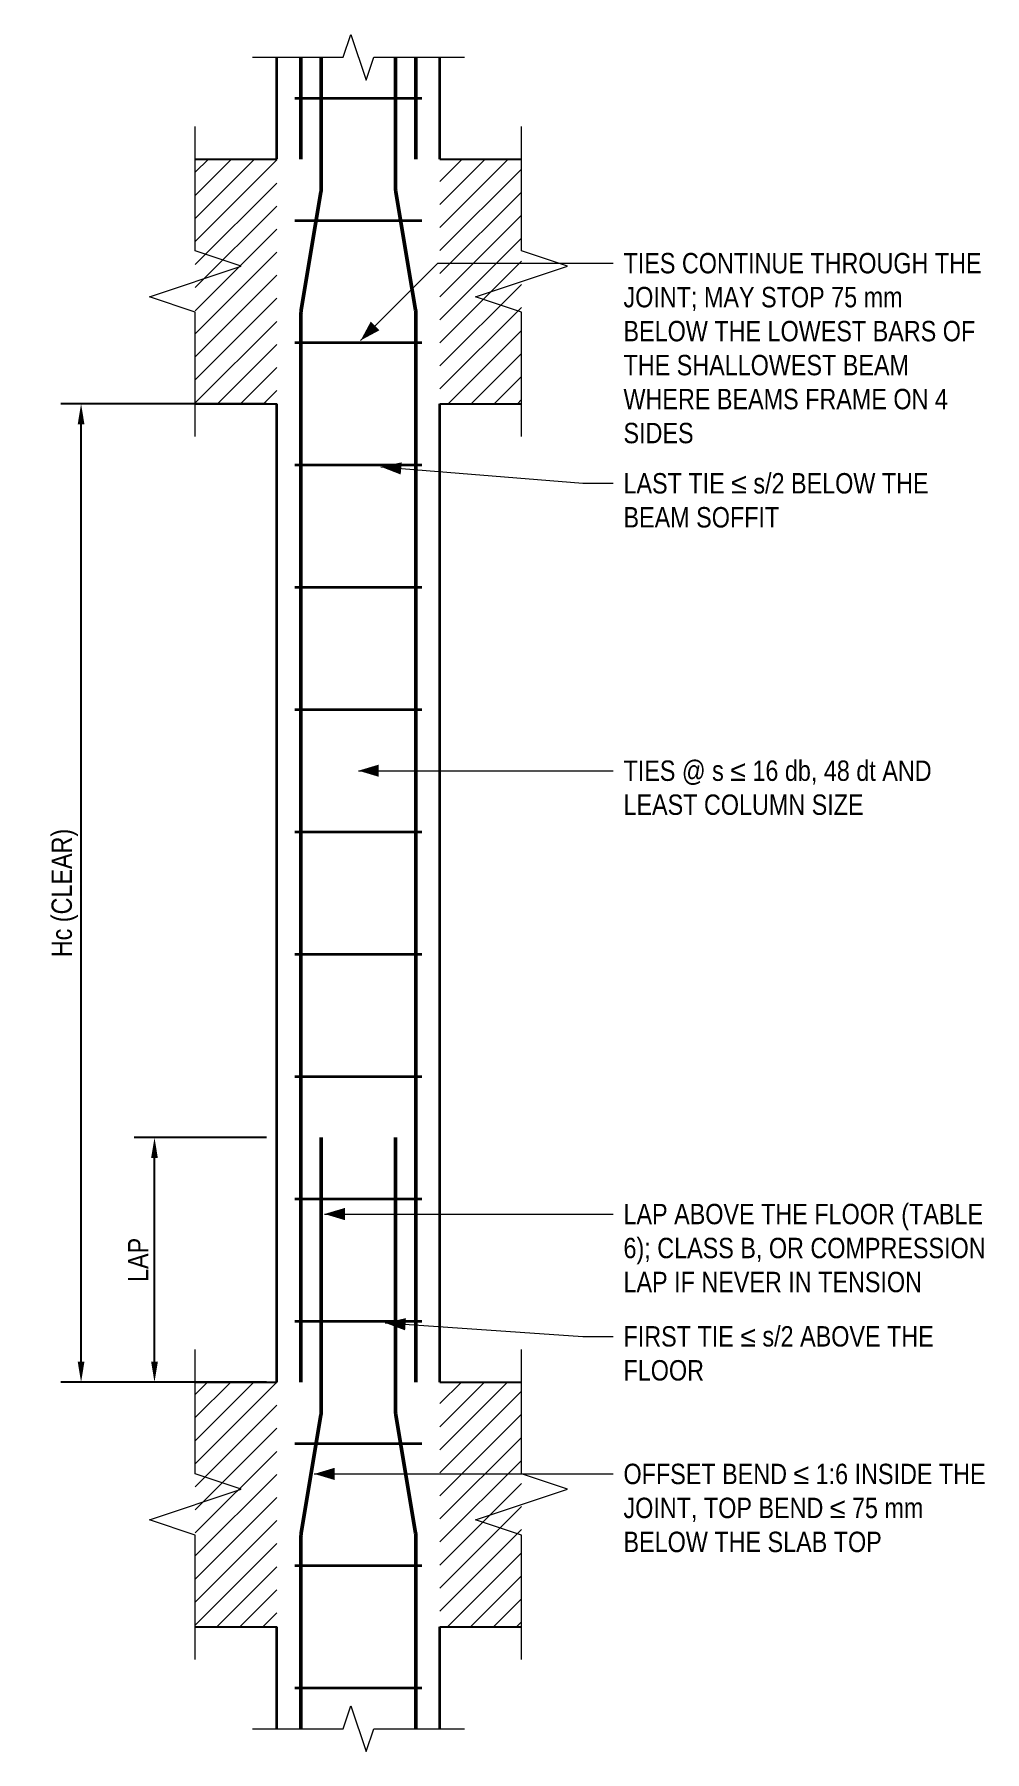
# Model space of a CAD drawing. Header units: millimetres. Extents: x -595 to 1736, y -906 to 3306.
import ezdxf

# ---------------------------------------------------------------- set-up
doc = ezdxf.new("R2010")
doc.units = ezdxf.units.MM
doc.header["$LTSCALE"] = 3.75
for name, color, linetype, lineweight in [('S-ANNO', 3, 'Continuous', 18), ('S-BREAK', 8, 'Continuous', 18), ('S-CONC', 4, 'Continuous', 35), ('S-CONC-VIS', 5, 'Continuous', 25), ('S-DIMS', 2, 'Continuous', 18), ('S-HATCH', 9, 'Continuous', 13), ('S-REBR', 1, 'Continuous', 50), ('S-REBR-SEC', 30, 'Continuous', 35), ('S-TEXT', 7, 'Continuous', 18)]:
    doc.layers.add(name, color=color, linetype=linetype, lineweight=lineweight)
doc.styles.add('AN', font='ARIALN_0.TTF')
doc.dimstyles.new('EIT-25', dxfattribs={"dimscale": 25, "dimtxt": 2, "dimasz": 2, "dimexe": 2, "dimexo": 1, "dimgap": 0.6, "dimtad": 1, "dimdec": 0, "dimtxsty": 'AN', "dimcen": 2.5, "dimclrd": 2, "dimclre": 8, "dimclrt": 7, "dimazin": 3, "dimtfac": 1, "dimtmove": 1, "dimatfit": 3, "dimlwd": -1, "dimlwe": -1, "dimarcsym": 0})

msp = doc.modelspace()

# ---------------------------------------------------------------- hatches: boundary and pattern name
at = {"layer": 'S-HATCH'}
h = msp.add_hatch(dxfattribs=at)
h.set_pattern_fill('ANSI31', color=256, scale=12.5984)
h.paths.add_polyline_path([(-200, 2400), (0, 2400), (0, 3000), (-200, 3000)])
h = msp.add_hatch(dxfattribs=at)
h.set_pattern_fill('ANSI31', color=256, scale=12.5984)
h.paths.add_polyline_path([(400, 2400), (600, 2400), (600, 3000), (400, 3000)])
h = msp.add_hatch(dxfattribs=at)
h.set_pattern_fill('ANSI31', color=256, scale=12.598)
h.paths.add_polyline_path([(-200, -600), (0, -600), (0, 0), (-200, 0)])
h = msp.add_hatch(dxfattribs=at)
h.set_pattern_fill('ANSI31', color=256, scale=12.598)
h.paths.add_polyline_path([(400, -600), (600, -600), (600, 0), (400, 0)])

# ---------------------------------------------------------------- linework, layer by layer
at = {"layer": 'S-ANNO', "flags": 128}
for points in [[(205.5, 2555.5), (395, 2745), (750, 2745), (825, 2745)], [(255.1, 2245.5), (750, 2205), (825, 2205)], [(200, 1500), (750, 1500), (825, 1500)], [(116.8, 412.5), (750, 412.5), (825, 412.5)], [(265.6, 145.5), (750, 112.5), (825, 112.5)], [(91.8, -225), (750, -225), (825, -225)]]:
    msp.add_lwpolyline(points, dxfattribs=at)
at = {"layer": 'S-ANNO'}
for points in [[(205.5, 2555.5), (251.4, 2580.2), (230.2, 2601.4)], [(255.1, 2245.5), (303.7, 2226.5), (306.1, 2256.4)], [(200, 1500), (250, 1485), (250, 1515)], [(116.8, 412.5), (166.8, 397.5), (166.8, 427.5)], [(265.6, 145.5), (314.5, 127.2), (316.5, 157.1)], [(91.8, -225), (141.8, -240), (141.8, -210)]]:
    msp.add_solid(points, dxfattribs=at)
at = {"layer": 'S-BREAK', "flags": 128}
for points in [[(-60, 3250), (162.5, 3250), (181.2, 3306.2), (218.8, 3193.8), (237.5, 3250), (460, 3250)], [(-200, 2320), (-200, 2625), (-312.5, 2662.5), (-87.5, 2737.5), (-200, 2775), (-200, 3080)], [(600, 2320), (600, 2625), (487.5, 2662.5), (712.5, 2737.5), (600, 2775), (600, 3080)], [(-200, -680), (-200, -375), (-312.5, -337.5), (-87.5, -262.5), (-200, -225), (-200, 80)], [(600, -680), (600, -375), (487.5, -337.5), (712.5, -262.5), (600, -225), (600, 80)], [(-60, -850), (162.5, -850), (181.2, -793.8), (218.8, -906.2), (237.5, -850), (460, -850)]]:
    msp.add_lwpolyline(points, dxfattribs=at)
at = {"layer": 'S-CONC'}
for p, q in [((0, 3000), (0, 3250)), ((400, 3000), (400, 3250)), ((0, 0), (0, 2400)), ((400, 0), (400, 2400)), ((0, -850), (0, -600)), ((400, -850), (400, -600))]:
    msp.add_line(p, q, dxfattribs=at)
at = {"layer": 'S-CONC-VIS'}
for p, q in [((-200, 3000), (0, 3000)), ((400, 3000), (600, 3000)), ((-200, 2400), (0, 2400)), ((400, 2400), (600, 2400)), ((-200, 0), (0, 0)), ((400, 0), (600, 0)), ((-200, -600), (0, -600)), ((400, -600), (600, -600))]:
    msp.add_line(p, q, dxfattribs=at)
at = {"layer": 'S-REBR', "flags": 128}
for points in [[(59, 0), (59, 2619.2, -0.041311), (60, 2630.7), (108, 2919.3, 0.041311), (109, 2930.8), (109, 3250)], [(341, 0), (341, 2619.2, 0.041311), (340, 2630.7), (292, 2919.3, -0.041311), (291, 2930.8), (291, 3250)], [(59, -850), (59, -380.8, -0.041311), (60, -369.3), (108, -80.7, 0.041311), (109, -69.2), (109, 600)], [(341, -850), (341, -380.8, 0.041311), (340, -369.3), (292, -80.7, -0.041311), (291, -69.2), (291, 600)]]:
    msp.add_lwpolyline(points, format="xyb", dxfattribs=at)
for points in [[(59, 3000), (59, 3250)], [(341, 3000), (341, 3250)]]:
    msp.add_lwpolyline(points, dxfattribs=at)
at = {"layer": 'S-REBR-SEC'}
for p, q in [((44.5, 3150), (355.5, 3150)), ((44.5, 2850), (355.5, 2850)), ((44.5, 2550), (355.5, 2550)), ((44.5, 2250), (355.5, 2250)), ((44.5, 1950), (355.5, 1950)), ((44.5, 1650), (355.5, 1650)), ((44.5, 1350), (355.5, 1350)), ((44.5, 1050), (355.5, 1050)), ((44.5, 750), (355.5, 750)), ((44.5, 450), (355.5, 450)), ((44.5, 150), (355.5, 150)), ((44.5, -150), (355.5, -150)), ((44.5, -450), (355.5, -450)), ((44.5, -750), (355.5, -750))]:
    msp.add_line(p, q, dxfattribs=at)

# ---------------------------------------------------------------- texts
at = {"layer": 'S-TEXT', "char_height": 50, "attachment_point": 1, "style": 'AN'}
for s, insert, width in [('TIES CONTINUE THROUGH THE\\PJOINT; MAY STOP 75 mm\\PBELOW THE LOWEST BARS OF\\PTHE SHALLOWEST BEAM\\PWHERE BEAMS FRAME ON 4\\PSIDES', (850, 2770), 925.799), ('LAST TIE ≤ s/2 BELOW THE\\PBEAM SOFFIT', (850, 2230), 790.62), ('TIES @ s ≤ 16 db, 48 dt AND\\PLEAST COLUMN SIZE', (850, 1525), 798.282), ('LAP ABOVE THE FLOOR (TABLE\\P6); CLASS B, OR COMPRESSION\\PLAP IF NEVER IN TENSION', (850, 437.5), 936.014), ('FIRST TIE ≤ s/2 ABOVE THE\\PFLOOR', (850, 137.5), 803.815), ('OFFSET BEND ≤ 1:6 INSIDE THE\\PJOINT, TOP BEND ≤ 75 mm\\PBELOW THE SLAB TOP', (850, -200), 936.121)]:
    msp.add_mtext(s, dxfattribs=dict(at, insert=insert, width=width))

# ---------------------------------------------------------------- dimensions: what is measured, and where the dimension line sits
at = {"layer": 'S-DIMS'}
for base, p2, text in [((-480, 0), (0, 2400), 'Hc (CLEAR)'), ((-300, 0), (0, 600), 'LAP')]:
    msp.add_linear_dim(base=base, p1=(0, 0), p2=p2, angle=90, text=text, dimstyle='EIT-25', dxfattribs=at).render()

doc.saveas('drawing.dxf')
